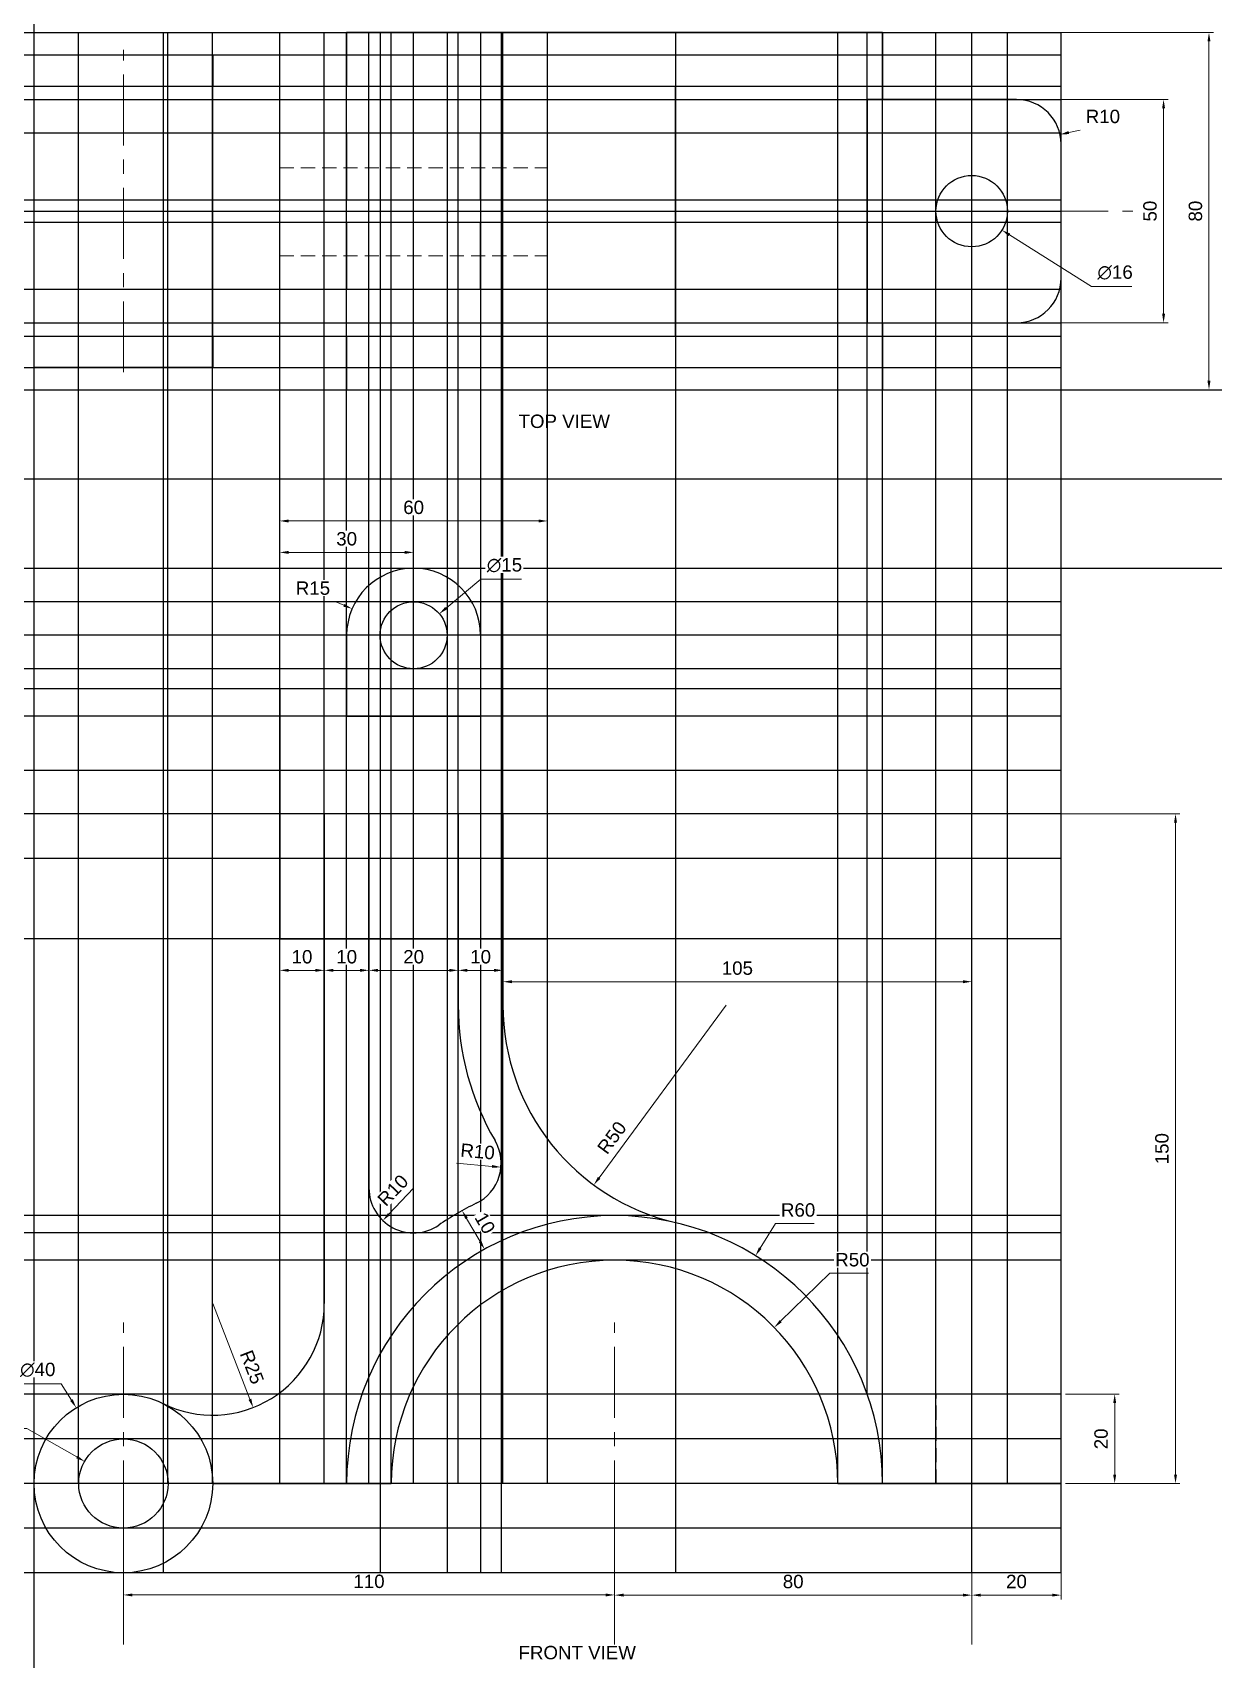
# Model space of a CAD drawing. Header units: millimetres. Extents: x 652 to 1049, y -264 to 100.
# Drawn here: x 784.9 to 1049.4, y -264.4 to 100 of the extents above; entities that cross this region are included whole.
import ezdxf

# ---------------------------------------------------------------- set-up
doc = ezdxf.new("R2010")
doc.units = ezdxf.units.MM
doc.linetypes.add('CENTER', pattern=[50.8, 31.75, -6.35, 6.35, -6.35])
doc.linetypes.add('HIDDEN', pattern=[9.525, 6.35, -3.175])
for name, color, linetype in [('axis', 1, 'Continuous'), ('projection lines', 63, 'Continuous'), ('TEXT', 254, 'Continuous')]:
    doc.layers.add(name, color=color, linetype=linetype)
for name, color, linetype, lineweight in [('centerline', 51, 'CENTER', 15), ('dimension line', 3, 'Continuous', 15), ('hidden line', 4, 'HIDDEN', 15)]:
    doc.layers.add(name, color=color, linetype=linetype, lineweight=lineweight)
doc.styles.get("Standard").update_dxf_attribs({"font": 'arial.ttf'})
doc.dimstyles.new('AM_ISO$0', dxfattribs={"dimtxt": 3, "dimasz": 2, "dimexe": 1, "dimexo": 1, "dimgap": 1.5, "dimtad": 1, "dimtoh": 1, "dimdec": 3, "dimdsep": 46, "dimtxsty": 'Standard', "dimcen": 0, "dimclrd": 256, "dimclre": 256, "dimclrt": 256, "dimadec": 0, "dimazin": 2, "dimtp": 0.1, "dimtm": 0.1, "dimtfac": 0.71, "dimtdec": 3, "dimtmove": 0, "dimatfit": 3, "dimfxl": 1, "dimtfill": 1, "dimlwd": -1, "dimlwe": -1, "dimarcsym": 1})
doc.dimstyles.new('AM_ISO$3', dxfattribs={"dimtxt": 3, "dimasz": 2, "dimexe": 1, "dimexo": 1, "dimgap": 1.5, "dimtad": 1, "dimtoh": 1, "dimdec": 3, "dimdsep": 46, "dimtxsty": 'Standard', "dimcen": 0, "dimclrd": 256, "dimclre": 256, "dimclrt": 256, "dimadec": 0, "dimazin": 2, "dimtp": 0.1, "dimtm": 0.1, "dimtfac": 0.71, "dimtdec": 3, "dimtofl": 0, "dimtmove": 0, "dimatfit": 0, "dimfxl": 1, "dimtfill": 1, "dimlwd": -1, "dimlwe": -1, "dimarcsym": 1})
doc.dimstyles.new('AM_ISO$4', dxfattribs={"dimtxt": 3, "dimasz": 2, "dimexe": 1, "dimexo": 1, "dimgap": 1.5, "dimtad": 1, "dimtoh": 1, "dimdec": 3, "dimdsep": 46, "dimtxsty": 'Standard', "dimcen": 0, "dimclrd": 256, "dimclre": 256, "dimclrt": 256, "dimadec": 0, "dimazin": 2, "dimtp": 0.1, "dimtm": 0.1, "dimtfac": 0.71, "dimtdec": 3, "dimtofl": 0, "dimtmove": 0, "dimatfit": 0, "dimfxl": 1, "dimtfill": 1, "dimlwd": -1, "dimlwe": -1, "dimarcsym": 1})

# ---------------------------------------------------------------- blocks, each defined once
blk = doc.blocks.new('*D5')
at = {"layer": 'Defpoints', "color": 0, "transparency": 16777216}
for p in [(975.22, 100), (975.22, 20), (1048.37, 20)]:
    blk.add_point(p, dxfattribs=at)
at = {"layer": 'dimension line', "transparency": 16777216}
for p, q in [((976.22, 100), (1049.37, 100)), ((1048.37, 98), (1048.37, 22)), ((976.22, 20), (1049.37, 20))]:
    blk.add_line(p, q, dxfattribs=at)
for points in [[(1048.03, 98), (1048.7, 98), (1048.37, 100)], [(1048.03, 22), (1048.7, 22), (1048.37, 20)]]:
    blk.add_solid(points, dxfattribs=at)
at = {"layer": 'dimension line', "transparency": 16777216, "insert": (1045.34, 60), "char_height": 3, "attachment_point": 5, "rotation": 90, "bg_fill": 3, "box_fill_scale": 1.1, "bg_fill_color": 256, "bg_fill_true_color": 13158600, "bg_fill_transparency": 0}
blk.add_mtext('80', dxfattribs=at)
blk = doc.blocks.new('*D6')
at = {"layer": 'Defpoints', "color": 0, "transparency": 16777216}
for p in [(1005.25, 85), (1005.25, 35), (1038.2, 35)]:
    blk.add_point(p, dxfattribs=at)
at = {"layer": 'dimension line', "transparency": 16777216}
for p, q in [((1006.25, 85), (1039.2, 85)), ((1038.2, 83), (1038.2, 37)), ((1006.25, 35), (1039.2, 35))]:
    blk.add_line(p, q, dxfattribs=at)
for points in [[(1037.87, 83), (1038.53, 83), (1038.2, 85)], [(1037.87, 37), (1038.53, 37), (1038.2, 35)]]:
    blk.add_solid(points, dxfattribs=at)
at = {"layer": 'dimension line', "transparency": 16777216, "insert": (1035.17, 60), "char_height": 3, "attachment_point": 5, "rotation": 90, "bg_fill": 3, "box_fill_scale": 1.1, "bg_fill_color": 256, "bg_fill_true_color": 13158600, "bg_fill_transparency": 0}
blk.add_mtext('50', dxfattribs=at)
blk = doc.blocks.new('*D7')
at = {"layer": 'Defpoints', "color": 0, "transparency": 16777216}
for p in [(890.25, -112.6), (890.25, -117.88), (995.25, -205)]:
    blk.add_point(p, dxfattribs=at)
at = {"layer": 'dimension line', "transparency": 16777216}
for p, q in [((890.25, -116.88), (890.25, -111.6)), ((993.25, -112.6), (892.25, -112.6)), ((995.25, -204), (995.25, -111.6))]:
    blk.add_line(p, q, dxfattribs=at)
for points in [[(892.25, -112.27), (892.25, -112.94), (890.25, -112.6)], [(993.25, -112.27), (993.25, -112.94), (995.25, -112.6)]]:
    blk.add_solid(points, dxfattribs=at)
at = {"layer": 'dimension line', "transparency": 16777216, "insert": (942.75, -109.57), "char_height": 3, "attachment_point": 5, "bg_fill": 3, "box_fill_scale": 1.1, "bg_fill_color": 256, "bg_fill_true_color": 13158600, "bg_fill_transparency": 0}
blk.add_mtext('105', dxfattribs=at)
blk = doc.blocks.new('*D8')
at = {"layer": 'Defpoints', "color": 0, "transparency": 16777216}
for p in [(906.34, -75), (1015.25, -225), (1040.87, -225)]:
    blk.add_point(p, dxfattribs=at)
at = {"layer": 'dimension line', "transparency": 16777216}
for p, q in [((907.34, -75), (1041.87, -75)), ((1040.87, -77), (1040.87, -223)), ((1016.25, -225), (1041.87, -225))]:
    blk.add_line(p, q, dxfattribs=at)
for points in [[(1040.54, -77), (1041.21, -77), (1040.87, -75)], [(1040.54, -223), (1041.21, -223), (1040.87, -225)]]:
    blk.add_solid(points, dxfattribs=at)
at = {"layer": 'dimension line', "transparency": 16777216, "insert": (1037.84, -150), "char_height": 3, "attachment_point": 5, "rotation": 90, "bg_fill": 3, "box_fill_scale": 1.1, "bg_fill_color": 256, "bg_fill_true_color": 13158600, "bg_fill_transparency": 0}
blk.add_mtext('150', dxfattribs=at)
blk = doc.blocks.new('*D9')
at = {"layer": 'Defpoints', "color": 0, "transparency": 16777216}
for p in [(1015.25, -205), (1027.25, -205), (1015.25, -225)]:
    blk.add_point(p, dxfattribs=at)
at = {"layer": 'dimension line', "transparency": 16777216}
for p, q in [((1016.25, -205), (1028.25, -205)), ((1027.25, -223), (1027.25, -207)), ((1016.25, -225), (1028.25, -225))]:
    blk.add_line(p, q, dxfattribs=at)
for points in [[(1026.91, -207), (1027.58, -207), (1027.25, -205)], [(1026.91, -223), (1027.58, -223), (1027.25, -225)]]:
    blk.add_solid(points, dxfattribs=at)
at = {"layer": 'dimension line', "transparency": 16777216, "insert": (1024.21, -215), "char_height": 3, "attachment_point": 5, "rotation": 90, "bg_fill": 3, "box_fill_scale": 1.1, "bg_fill_color": 256, "bg_fill_true_color": 13158600, "bg_fill_transparency": 0}
blk.add_mtext('20', dxfattribs=at)
blk = doc.blocks.new('*D10')
at = {"layer": 'Defpoints', "color": 0, "transparency": 16777216}
for p in [(995.25, -225), (1015.25, -225), (995.25, -250)]:
    blk.add_point(p, dxfattribs=at)
at = {"layer": 'dimension line', "transparency": 16777216}
for p, q in [((995.25, -226), (995.25, -251)), ((1015.25, -226), (1015.25, -251)), ((1013.25, -250), (997.25, -250))]:
    blk.add_line(p, q, dxfattribs=at)
for points in [[(997.25, -249.67), (997.25, -250.33), (995.25, -250)], [(1013.25, -249.67), (1013.25, -250.33), (1015.25, -250)]]:
    blk.add_solid(points, dxfattribs=at)
at = {"layer": 'dimension line', "transparency": 16777216, "insert": (1005.25, -246.97), "char_height": 3, "attachment_point": 5, "bg_fill": 3, "box_fill_scale": 1.1, "bg_fill_color": 256, "bg_fill_true_color": 13158600, "bg_fill_transparency": 0}
blk.add_mtext('20', dxfattribs=at)
blk = doc.blocks.new('*D11')
at = {"layer": 'Defpoints', "color": 0, "transparency": 16777216}
for p in [(915.25, -225), (995.25, -225), (915.25, -250)]:
    blk.add_point(p, dxfattribs=at)
at = {"layer": 'dimension line', "transparency": 16777216}
for p, q in [((915.25, -226), (915.25, -251)), ((995.25, -226), (995.25, -251)), ((993.25, -250), (917.25, -250))]:
    blk.add_line(p, q, dxfattribs=at)
for points in [[(917.25, -249.67), (917.25, -250.33), (915.25, -250)], [(993.25, -249.67), (993.25, -250.33), (995.25, -250)]]:
    blk.add_solid(points, dxfattribs=at)
at = {"layer": 'dimension line', "transparency": 16777216, "insert": (955.25, -246.97), "char_height": 3, "attachment_point": 5, "bg_fill": 3, "box_fill_scale": 1.1, "bg_fill_color": 256, "bg_fill_true_color": 13158600, "bg_fill_transparency": 0}
blk.add_mtext('80', dxfattribs=at)
blk = doc.blocks.new('*D12')
at = {"layer": 'Defpoints', "color": 0, "transparency": 16777216}
for p in [(805.25, -225), (915.25, -225), (805.25, -249.96)]:
    blk.add_point(p, dxfattribs=at)
at = {"layer": 'dimension line', "transparency": 16777216}
for p, q in [((805.25, -226), (805.25, -250.96)), ((915.25, -226), (915.25, -250.96)), ((913.25, -249.96), (807.25, -249.96))]:
    blk.add_line(p, q, dxfattribs=at)
for points in [[(807.25, -249.63), (807.25, -250.29), (805.25, -249.96)], [(913.25, -249.63), (913.25, -250.29), (915.25, -249.96)]]:
    blk.add_solid(points, dxfattribs=at)
at = {"layer": 'dimension line', "transparency": 16777216, "insert": (860.25, -246.93), "char_height": 3, "attachment_point": 5, "bg_fill": 3, "box_fill_scale": 1.1, "bg_fill_color": 256, "bg_fill_true_color": 13158600, "bg_fill_transparency": 0}
blk.add_mtext('110', dxfattribs=at)
blk = doc.blocks.new('*D13')
at = {"layer": 'Defpoints', "color": 0, "transparency": 16777216}
for p in [(840.25, -103), (850.25, -103), (850.25, -110.06)]:
    blk.add_point(p, dxfattribs=at)
at = {"layer": 'dimension line', "transparency": 16777216}
for p, q in [((840.25, -104), (840.25, -111.06)), ((842.25, -110.06), (848.25, -110.06))]:
    blk.add_line(p, q, dxfattribs=at)
for points in [[(842.25, -109.72), (842.25, -110.39), (840.25, -110.06)], [(848.25, -109.72), (848.25, -110.39), (850.25, -110.06)]]:
    blk.add_solid(points, dxfattribs=at)
at = {"layer": 'dimension line', "transparency": 16777216, "insert": (845.25, -107.03), "char_height": 3, "attachment_point": 5, "bg_fill": 3, "box_fill_scale": 1.1, "bg_fill_color": 256, "bg_fill_true_color": 13158600, "bg_fill_transparency": 0}
blk.add_mtext('10', dxfattribs=at)
blk = doc.blocks.new('*D14')
at = {"layer": 'Defpoints', "color": 0, "transparency": 16777216}
for p in [(850.25, -103), (860.25, -103), (860.25, -110.06)]:
    blk.add_point(p, dxfattribs=at)
at = {"layer": 'dimension line', "transparency": 16777216}
blk.add_line((852.25, -110.06), (858.25, -110.06), dxfattribs=at)
for points in [[(852.25, -109.72), (852.25, -110.39), (850.25, -110.06)], [(858.25, -109.72), (858.25, -110.39), (860.25, -110.06)]]:
    blk.add_solid(points, dxfattribs=at)
at = {"layer": 'dimension line', "transparency": 16777216, "insert": (855.25, -107.03), "char_height": 3, "attachment_point": 5, "bg_fill": 3, "box_fill_scale": 1.1, "bg_fill_color": 256, "bg_fill_true_color": 13158600, "bg_fill_transparency": 0}
blk.add_mtext('10', dxfattribs=at)
blk = doc.blocks.new('*D15')
at = {"layer": 'Defpoints', "color": 0, "transparency": 16777216}
for p in [(860.25, -103), (880.25, -103), (880.25, -110.06)]:
    blk.add_point(p, dxfattribs=at)
at = {"layer": 'dimension line', "transparency": 16777216}
blk.add_line((862.25, -110.06), (878.25, -110.06), dxfattribs=at)
for points in [[(862.25, -109.72), (862.25, -110.39), (860.25, -110.06)], [(878.25, -109.72), (878.25, -110.39), (880.25, -110.06)]]:
    blk.add_solid(points, dxfattribs=at)
at = {"layer": 'dimension line', "transparency": 16777216, "insert": (870.25, -107.03), "char_height": 3, "attachment_point": 5, "bg_fill": 3, "box_fill_scale": 1.1, "bg_fill_color": 256, "bg_fill_true_color": 13158600, "bg_fill_transparency": 0}
blk.add_mtext('20', dxfattribs=at)
blk = doc.blocks.new('*D16')
at = {"layer": 'Defpoints', "color": 0, "transparency": 16777216}
for p in [(880.25, -103), (890.25, -103), (890.25, -110.06)]:
    blk.add_point(p, dxfattribs=at)
at = {"layer": 'dimension line', "transparency": 16777216}
for p, q in [((890.25, -104), (890.25, -111.06)), ((882.25, -110.06), (888.25, -110.06))]:
    blk.add_line(p, q, dxfattribs=at)
for points in [[(882.25, -109.72), (882.25, -110.39), (880.25, -110.06)], [(888.25, -109.72), (888.25, -110.39), (890.25, -110.06)]]:
    blk.add_solid(points, dxfattribs=at)
at = {"layer": 'dimension line', "transparency": 16777216, "insert": (885.25, -107.03), "char_height": 3, "attachment_point": 5, "bg_fill": 3, "box_fill_scale": 1.1, "bg_fill_color": 256, "bg_fill_true_color": 13158600, "bg_fill_transparency": 0}
blk.add_mtext('10', dxfattribs=at)
blk = doc.blocks.new('*D17')
at = {"layer": 'Defpoints', "color": 0, "transparency": 16777216}
for p in [(900.25, -9.4), (840.25, -47), (900.25, -47)]:
    blk.add_point(p, dxfattribs=at)
at = {"layer": 'dimension line', "transparency": 16777216}
for p, q in [((840.25, -46), (840.25, -8.4)), ((842.25, -9.4), (898.25, -9.4)), ((900.25, -46), (900.25, -8.4))]:
    blk.add_line(p, q, dxfattribs=at)
for points in [[(842.25, -9.07), (842.25, -9.74), (840.25, -9.4)], [(898.25, -9.07), (898.25, -9.74), (900.25, -9.4)]]:
    blk.add_solid(points, dxfattribs=at)
at = {"layer": 'dimension line', "transparency": 16777216, "insert": (870.25, -6.37), "char_height": 3, "attachment_point": 5, "bg_fill": 3, "box_fill_scale": 1.1, "bg_fill_color": 256, "bg_fill_true_color": 13158600, "bg_fill_transparency": 0}
blk.add_mtext('60', dxfattribs=at)
blk = doc.blocks.new('*D18')
at = {"layer": 'Defpoints', "color": 0, "transparency": 16777216}
for p in [(870.25, -16.44), (870.25, -35), (840.25, -47)]:
    blk.add_point(p, dxfattribs=at)
at = {"layer": 'dimension line', "transparency": 16777216}
for p, q in [((840.25, -46), (840.25, -15.44)), ((842.25, -16.44), (868.25, -16.44)), ((870.25, -34), (870.25, -15.44))]:
    blk.add_line(p, q, dxfattribs=at)
for points in [[(842.25, -16.11), (842.25, -16.77), (840.25, -16.44)], [(868.25, -16.11), (868.25, -16.77), (870.25, -16.44)]]:
    blk.add_solid(points, dxfattribs=at)
at = {"layer": 'dimension line', "transparency": 16777216, "insert": (855.25, -13.41), "char_height": 3, "attachment_point": 5, "bg_fill": 3, "box_fill_scale": 1.1, "bg_fill_color": 256, "bg_fill_true_color": 13158600, "bg_fill_transparency": 0}
blk.add_mtext('30', dxfattribs=at)
blk = doc.blocks.new('*D19')
at = {"layer": 'Defpoints', "color": 0, "transparency": 16777216}
for p in [(876, -30.19), (864.49, -39.81)]:
    blk.add_point(p, dxfattribs=at)
at = {"layer": 'dimension line', "transparency": 16777216}
for p, q in [((877.54, -28.91), (885.3, -22.43)), ((885.3, -22.43), (894.38, -22.43))]:
    blk.add_line(p, q, dxfattribs=at)
blk.add_solid([(877.32, -28.66), (877.75, -29.17), (876, -30.19)], dxfattribs=at)
at = {"layer": 'dimension line', "transparency": 16777216, "insert": (890.59, -19.32), "char_height": 3, "attachment_point": 5, "bg_fill": 3, "box_fill_scale": 1.1, "bg_fill_color": 256, "bg_fill_true_color": 13158600, "bg_fill_transparency": 0}
blk.add_mtext('∅15', dxfattribs=at)
blk = doc.blocks.new('*D20')
at = {"layer": 'Defpoints', "color": 0, "transparency": 16777216}
for p in [(794.68, -208.02), (815.81, -241.98)]:
    blk.add_point(p, dxfattribs=at)
at = {"layer": 'dimension line', "transparency": 16777216}
for p, q in [((791.34, -202.65), (782.29, -202.65)), ((793.63, -206.32), (791.34, -202.65))]:
    blk.add_line(p, q, dxfattribs=at)
blk.add_solid([(793.91, -206.14), (793.34, -206.5), (794.68, -208.02)], dxfattribs=at)
at = {"layer": 'dimension line', "transparency": 16777216, "insert": (786.07, -199.54), "char_height": 3, "attachment_point": 5, "bg_fill": 3, "box_fill_scale": 1.1, "bg_fill_color": 256, "bg_fill_true_color": 13158600, "bg_fill_transparency": 0}
blk.add_mtext('∅40', dxfattribs=at)
blk = doc.blocks.new('*D21')
at = {"layer": 'Defpoints', "color": 0, "transparency": 16777216}
for p in [(796.56, -220.05), (813.93, -229.95)]:
    blk.add_point(p, dxfattribs=at)
at = {"layer": 'dimension line', "transparency": 16777216}
for p, q in [((783.62, -212.67), (774.57, -212.67)), ((794.82, -219.06), (783.62, -212.67))]:
    blk.add_line(p, q, dxfattribs=at)
blk.add_solid([(794.99, -218.77), (794.66, -219.35), (796.56, -220.05)], dxfattribs=at)
at = {"layer": 'dimension line', "transparency": 16777216, "insert": (778.34, -209.55), "char_height": 3, "attachment_point": 5, "bg_fill": 3, "box_fill_scale": 1.1, "bg_fill_color": 256, "bg_fill_true_color": 13158600, "bg_fill_transparency": 0}
blk.add_mtext('∅20', dxfattribs=at)
blk = doc.blocks.new('*D22')
at = {"layer": 'Defpoints', "color": 0, "transparency": 16777216}
for p in [(988.45, 64.26), (1002, 55.74)]:
    blk.add_point(p, dxfattribs=at)
at = {"layer": 'dimension line', "transparency": 16777216}
for p, q in [((1003.69, 54.68), (1022.06, 43.12)), ((1022.06, 43.12), (1031.12, 43.12))]:
    blk.add_line(p, q, dxfattribs=at)
blk.add_solid([(1003.87, 54.96), (1003.51, 54.39), (1002, 55.74)], dxfattribs=at)
at = {"layer": 'dimension line', "transparency": 16777216, "insert": (1027.34, 46.24), "char_height": 3, "attachment_point": 5, "bg_fill": 3, "box_fill_scale": 1.1, "bg_fill_color": 256, "bg_fill_true_color": 13158600, "bg_fill_transparency": 0}
blk.add_mtext('∅16', dxfattribs=at)
blk = doc.blocks.new('*D23')
at = {"layer": 'Defpoints', "color": 0, "transparency": 16777216}
for p in [(1015.01, 77.16), (1005.25, 75)]:
    blk.add_point(p, dxfattribs=at)
at = {"layer": 'dimension line', "transparency": 16777216}
blk.add_line((1016.96, 77.59), (1019.53, 78.16), dxfattribs=at)
blk.add_solid([(1016.89, 77.92), (1017.04, 77.26), (1015.01, 77.16)], dxfattribs=at)
at = {"layer": 'dimension line', "transparency": 16777216, "insert": (1024.61, 81.19), "char_height": 3, "attachment_point": 5, "bg_fill": 3, "box_fill_scale": 1.1, "bg_fill_color": 256, "bg_fill_true_color": 13158600, "bg_fill_transparency": 0}
blk.add_mtext('R10', dxfattribs=at)
blk = doc.blocks.new('*D24')
at = {"layer": 'Defpoints', "color": 0, "transparency": 16777216}
for p in [(856.47, -29.07), (870.25, -35)]:
    blk.add_point(p, dxfattribs=at)
at = {"layer": 'dimension line', "transparency": 16777216}
for p, q in [((852.79, -27.49), (844.1, -27.49)), ((854.63, -28.28), (852.79, -27.49))]:
    blk.add_line(p, q, dxfattribs=at)
blk.add_solid([(854.76, -27.98), (854.5, -28.59), (856.47, -29.07)], dxfattribs=at)
at = {"layer": 'dimension line', "transparency": 16777216, "insert": (847.7, -24.46), "char_height": 3, "attachment_point": 5, "bg_fill": 3, "box_fill_scale": 1.1, "bg_fill_color": 256, "bg_fill_true_color": 13158600, "bg_fill_transparency": 0}
blk.add_mtext('R15', dxfattribs=at)
blk = doc.blocks.new('*D27')
at = {"layer": 'Defpoints', "color": 0, "transparency": 16777216}
for p in [(825.25, -184.69), (834.31, -207.99)]:
    blk.add_point(p, dxfattribs=at)
at = {"layer": 'dimension line', "transparency": 16777216}
blk.add_line((825.25, -184.69), (833.58, -206.12), dxfattribs=at)
blk.add_solid([(833.89, -206), (833.27, -206.25), (834.31, -207.99)], dxfattribs=at)
at = {"layer": 'dimension line', "transparency": 16777216, "insert": (834.04, -198.93), "char_height": 3, "attachment_point": 5, "rotation": 291.2504, "bg_fill": 3, "box_fill_scale": 1.1, "bg_fill_color": 256, "bg_fill_true_color": 13158600, "bg_fill_transparency": 0}
blk.add_mtext('R25', dxfattribs=at)
blk = doc.blocks.new('*D28')
at = {"layer": 'Defpoints', "color": 0, "transparency": 16777216}
blk.add_point((863.35, -166.1), dxfattribs=at)
at = {"layer": 'dimension line', "transparency": 16777216}
blk.add_line((870.25, -158.86), (864.73, -164.65), dxfattribs=at)
blk.add_solid([(864.49, -164.42), (864.97, -164.88), (863.35, -166.1)], dxfattribs=at)
at = {"layer": 'dimension line', "transparency": 16777216, "insert": (865.61, -159.33), "char_height": 3, "attachment_point": 5, "rotation": 46.4364, "bg_fill": 3, "box_fill_scale": 1.1, "bg_fill_color": 256, "bg_fill_true_color": 13158600, "bg_fill_transparency": 0}
blk.add_mtext('R10', dxfattribs=at)
at = {"layer": 'Defpoints', "color": 0, "transparency": 16777216}
blk.add_point((870.25, -158.86), dxfattribs=at)
blk = doc.blocks.new('*D29')
at = {"layer": 'dimension line', "transparency": 16777216}
blk.add_line((879.85, -153.26), (887.81, -153.97), dxfattribs=at)
blk.add_solid([(887.84, -153.64), (887.78, -154.3), (889.81, -154.15)], dxfattribs=at)
at = {"layer": 'dimension line', "transparency": 16777216, "insert": (884.58, -150.64), "char_height": 3, "attachment_point": 5, "rotation": 354.9007, "bg_fill": 3, "box_fill_scale": 1.1, "bg_fill_color": 256, "bg_fill_true_color": 13158600, "bg_fill_transparency": 0}
blk.add_mtext('R10', dxfattribs=at)
at = {"layer": 'Defpoints', "color": 0, "transparency": 16777216}
for p in [(879.85, -153.26), (889.81, -154.15)]:
    blk.add_point(p, dxfattribs=at)
blk = doc.blocks.new('*D30')
at = {"layer": 'Defpoints', "color": 0, "transparency": 16777216}
for p in [(940.25, -117.88), (910.6, -158.14)]:
    blk.add_point(p, dxfattribs=at)
at = {"layer": 'dimension line', "transparency": 16777216}
blk.add_line((940.25, -117.88), (911.79, -156.53), dxfattribs=at)
blk.add_solid([(911.52, -156.34), (912.06, -156.73), (910.6, -158.14)], dxfattribs=at)
at = {"layer": 'dimension line', "transparency": 16777216, "insert": (914.65, -147.53), "char_height": 3, "attachment_point": 5, "rotation": 53.6396, "bg_fill": 3, "box_fill_scale": 1.1, "bg_fill_color": 256, "bg_fill_true_color": 13158600, "bg_fill_transparency": 0}
blk.add_mtext('R50', dxfattribs=at)
blk = doc.blocks.new('*D31')
at = {"layer": 'Defpoints', "color": 0, "transparency": 16777216}
for p in [(951.01, -190.06), (915.25, -225)]:
    blk.add_point(p, dxfattribs=at)
at = {"layer": 'dimension line', "transparency": 16777216}
for p, q in [((952.44, -188.66), (963.43, -177.92)), ((963.43, -177.92), (972.09, -177.92))]:
    blk.add_line(p, q, dxfattribs=at)
blk.add_solid([(952.21, -188.42), (952.67, -188.9), (951.01, -190.06)], dxfattribs=at)
at = {"layer": 'dimension line', "transparency": 16777216, "insert": (968.51, -174.89), "char_height": 3, "attachment_point": 5, "bg_fill": 3, "box_fill_scale": 1.1, "bg_fill_color": 256, "bg_fill_true_color": 13158600, "bg_fill_transparency": 0}
blk.add_mtext('R50', dxfattribs=at)
blk = doc.blocks.new('*D32')
at = {"layer": 'Defpoints', "color": 0, "transparency": 16777216}
for p in [(946.82, -173.98), (915.25, -225)]:
    blk.add_point(p, dxfattribs=at)
at = {"layer": 'dimension line', "transparency": 16777216}
for p, q in [((947.87, -172.28), (951.27, -166.78)), ((951.27, -166.78), (959.93, -166.78))]:
    blk.add_line(p, q, dxfattribs=at)
blk.add_solid([(947.58, -172.1), (948.15, -172.45), (946.82, -173.98)], dxfattribs=at)
at = {"layer": 'dimension line', "transparency": 16777216, "insert": (956.35, -163.75), "char_height": 3, "attachment_point": 5, "bg_fill": 3, "box_fill_scale": 1.1, "bg_fill_color": 256, "bg_fill_true_color": 13158600, "bg_fill_transparency": 0}
blk.add_mtext('R60', dxfattribs=at)
blk = doc.blocks.new('*D33')
at = {"layer": 'Defpoints', "color": 0, "transparency": 16777216}
for p in [(879.99, -164.53), (885.02, -173.17), (886.13, -172.52)]:
    blk.add_point(p, dxfattribs=at)
at = {"layer": 'dimension line', "transparency": 16777216}
for p, q in [((880.85, -164.03), (881.96, -163.38)), ((882.1, -165.61), (885.13, -170.79)), ((885.89, -172.66), (887, -172.02))]:
    blk.add_line(p, q, dxfattribs=at)
for points in [[(882.39, -165.44), (881.82, -165.78), (881.1, -163.88)], [(885.41, -170.62), (884.84, -170.96), (886.13, -172.52)]]:
    blk.add_solid(points, dxfattribs=at)
at = {"layer": 'dimension line', "transparency": 16777216, "insert": (886.23, -166.67), "char_height": 3, "attachment_point": 5, "rotation": 300.2464, "bg_fill": 3, "box_fill_scale": 1.1, "bg_fill_color": 256, "bg_fill_true_color": 13158600, "bg_fill_transparency": 0}
blk.add_mtext('10', dxfattribs=at)
blk = doc.blocks.new('*D39')
at = {"layer": 'Defpoints', "color": 0, "transparency": 16777216}
for p in [(778.77, 95), (785.25, 95), (785.25, 25)]:
    blk.add_point(p, dxfattribs=at)
at = {"layer": 'dimension line', "transparency": 16777216}
for p, q in [((784.25, 95), (777.77, 95)), ((778.77, 27), (778.77, 93)), ((784.25, 25), (777.77, 25))]:
    blk.add_line(p, q, dxfattribs=at)
for points in [[(778.44, 93), (779.11, 93), (778.77, 95)], [(778.44, 27), (779.11, 27), (778.77, 25)]]:
    blk.add_solid(points, dxfattribs=at)
at = {"layer": 'dimension line', "transparency": 16777216, "insert": (775.74, 60), "char_height": 3, "attachment_point": 5, "rotation": 90, "bg_fill": 3, "box_fill_scale": 1.1, "bg_fill_color": 256, "bg_fill_true_color": 13158600, "bg_fill_transparency": 0}
blk.add_mtext('70', dxfattribs=at)

msp = doc.modelspace()

# ---------------------------------------------------------------- linework, layer by layer
for p, q in [((975.2235, 100), (855.2235, 100)), ((855.2235, 100), (855.2235, 88)), ((975.2235, 100), (975.2235, 85)), ((814.135, 88), (814.135, 32)), ((814.135, 88), (928.8825, 88)), ((840.2461, 32), (840.2461, 88)), ((900.2461, 32), (900.2461, 88)), ((928.8825, 32), (928.8825, 88)), ((971.7921, 85), (971.7921, 35)), ((1005.2461, 85), (971.7921, 85)), ((855.2235, 77.5), (885.2461, 77.5)), ((855.2235, 77.5), (855.2235, 62.5)), ((885.2461, 62.5), (885.2461, 77.5)), ((1015.2461, 45), (1015.2461, 75)), ((840.2461, 62.5), (900.2461, 62.5)), ((840.2461, 57.5), (900.2235, 57.5)), ((855.2235, 57.5), (855.2235, 42.5)), ((885.2461, 42.5), (885.2461, 57.5)), ((855.2235, 42.5), (885.2461, 42.5)), ((971.7921, 35), (1005.2461, 35)), ((975.2235, 35), (975.2235, 20)), ((814.135, 32), (928.8825, 32)), ((855.2235, 32), (855.2235, 20)), ((855.2235, 20), (975.2235, 20)), ((855.2461, -35), (855.2461, -53.1425)), ((885.2461, -35), (885.2461, -53.1425)), ((855.2461, -47), (840.2461, -47)), ((840.2461, -47), (840.2461, -103)), ((900.2461, -47), (885.2461, -47)), ((900.2461, -103), (900.2461, -47)), ((855.2235, -53.1425), (885.2461, -53.1425)), ((850.2461, -75), (850.2461, -184.6887)), ((860.2461, -75), (860.2461, -158.8562)), ((880.2461, -75), (880.2461, -117.8786)), ((890.2461, -75), (890.2461, -117.8786)), ((840.2461, -103), (900.2461, -103)), ((1015.2461, -205), (971.8146, -205)), ((1015.2461, -225), (1015.2461, -205)), ((825.2461, -225), (865.2461, -225)), ((965.2461, -225), (1015.2461, -225))]:
    msp.add_line(p, q)
msp.add_lwpolyline([(825.2461, 32), (825.2461, 25), (785.2461, 25), (785.2461, 95), (825.2461, 95), (825.2461, 88)])
for centre, radius in [((995.2235, 60), 8), ((870.2461, -35), 7.5), ((805.2461, -225), 20), ((805.2461, -225), 10)]:
    msp.add_circle(centre, radius)
for centre, radius, start, end in [((1005.2461, 75), 10, 0, 90), ((1005.2461, 45), 10, 270, 0), ((870.2461, -35), 15, 0, 180), ((940.2461, -117.8786), 60, 180, 210.360054), ((940.2461, -117.8786), 50, 180, 256.863441), ((879.8455, -153.2588), 10, 296.26401, 30.360054), ((870.2461, -158.8562), 10, 180, 304.228866), ((915.2461, -225), 70, 116.26401, 124.228866), ((915.2461, -225), 60, 0, 180), ((915.2461, -225), 50, 0, 180), ((825.2461, -184.6887), 25, 243.6122, 0)]:
    msp.add_arc(centre, radius, start, end)
at = {"layer": 'axis'}
msp.add_xline((765.2461, 0), (1, 0), dxfattribs=at)
at = {"layer": 'centerline', "ltscale": 0.5}
for p, q in [((805.2461, 23.9064), (805.2461, 96.0936)), ((870.2461, 23.9064), (870.2461, 96.0936)), ((995.2235, 23.9064), (995.2235, 96.0936)), ((834.1525, 60), (906.3397, 60)), ((959.1299, 60), (1031.3172, 60)), ((870.2461, -71.0936), (870.2461, 1.0936)), ((834.1525, -35), (906.3397, -35)), ((834.1525, -75), (906.3397, -75)), ((805.2461, -261.0936), (805.2461, -188.9064)), ((915.2461, -261.0936), (915.2461, -188.9064)), ((995.2461, -261.0936), (995.2461, -188.9064)), ((769.1525, -225), (841.3397, -225))]:
    msp.add_line(p, q, dxfattribs=at)
at = {"layer": 'hidden line', "ltscale": 0.5}
for p, q in [((865.2461, 100), (865.2461, 20)), ((965.2461, 100), (965.2461, 20)), ((795.2235, 95), (795.2235, 25)), ((815.2235, 95), (815.2235, 25)), ((825.2461, 88), (825.2461, 32)), ((850.2461, 32), (850.2461, 88)), ((855.2235, 88), (855.2235, 77.5)), ((860.2461, 32), (860.2461, 88)), ((880.2461, 32), (880.2461, 88)), ((889.8455, 32), (889.8455, 88)), ((890.2461, 32), (890.2461, 88)), ((862.7461, 62.5), (862.7461, 77.5)), ((877.7461, 62.5), (877.7461, 77.5)), ((840.2461, 69.6825), (900.2461, 69.6825)), ((855.2235, 62.5), (855.2235, 57.5)), ((862.7461, 42.5), (862.7461, 57.5)), ((877.7461, 42.5), (877.7461, 57.5)), ((840.2461, 50), (900.2461, 50)), ((855.2235, 32), (855.2235, 42.5)), ((840.2461, -65.3175), (900.2461, -65.3175)), ((840.2461, -85), (900.2461, -85)), ((987.2461, -225), (987.2461, -205)), ((1003.2461, -225), (1003.2461, -205))]:
    msp.add_line(p, q, dxfattribs=at)
at = {"layer": 'projection lines'}
for p, q in [((665.2461, 100), (1015.2461, 100)), ((795.2235, -225), (795.2235, 100)), ((814.135, 100), (814.135, -245)), ((815.2235, -225), (815.2235, 100)), ((825.2235, -225), (825.2235, 100)), ((840.2461, -225), (840.2461, 100)), ((850.2461, -225), (850.2461, 100)), ((855.2235, -225), (855.2235, 100)), ((860.2461, -225), (860.2461, 100)), ((862.7461, 100), (862.7461, -245)), ((865.2235, -225), (865.2235, 100)), ((870.2461, -225), (870.2461, 100)), ((877.7461, 100), (877.7461, -245)), ((880.2461, -225), (880.2461, 100)), ((885.2461, 100), (885.2461, -245)), ((889.8455, 100), (889.8455, -245)), ((890.2461, -225), (890.2461, 100)), ((900.2461, -225), (900.2461, 100)), ((928.8825, 100), (928.8825, -245)), ((965.2235, -225), (965.2235, 100)), ((971.7921, -205), (971.7921, 100)), ((975.2235, -225), (975.2235, 100)), ((987.2235, -225), (987.2235, 100)), ((995.2235, -245), (995.2235, 100)), ((1003.2235, -225), (1003.2235, 100)), ((1015.2461, -245), (1015.2461, 100)), ((670.2461, 95), (1015.2461, 95)), ((677.2461, 88), (1015.2461, 88)), ((825.2461, 32), (825.2461, 88)), ((680.2461, 85), (1015.2461, 85)), ((687.7461, 77.5), (1015.2461, 77.5)), ((702.7461, 62.5), (1015.2461, 62.5)), ((705.2461, 60), (1015.2461, 60)), ((707.7461, 57.5), (1015.2461, 57.5)), ((722.7461, 42.5), (1015.2461, 42.5)), ((730.2461, 35), (1015.2461, 35)), ((733.2461, 32), (1015.2461, 32)), ((740.2461, 25), (1015.2461, 25)), ((1015.2461, -27.5), (665.2461, -27.5)), ((1015.2461, -35), (665.2461, -35)), ((1015.2461, -42.5), (665.2461, -42.5)), ((1015.2461, -47), (665.2461, -47)), ((1015.2461, -53.1425), (665.2461, -53.1425)), ((1015.2461, -65.3175), (665.2461, -65.3175)), ((1015.2461, -75), (665.2461, -75)), ((1015.2461, -85), (665.2461, -85)), ((1015.2461, -103), (665.2461, -103)), ((1015.2461, -165), (665.2461, -165)), ((1015.2461, -168.8562), (665.2461, -168.8562)), ((1015.2461, -175), (665.2461, -175)), ((1015.2461, -205), (665.2461, -205)), ((1015.2461, -215), (665.2461, -215)), ((1015.2461, -225), (665.2461, -225)), ((1015.2461, -235), (665.2461, -235)), ((1015.2461, -245), (665.2461, -245))]:
    msp.add_line(p, q, dxfattribs=at)
for p, direction in [((785.2461, 0), (0, 1)), ((765.2461, 20), (1, 0)), ((765.2461, -20), (1, 0))]:
    msp.add_xline(p, direction, dxfattribs=at)

# ---------------------------------------------------------------- texts
at = {"layer": 'TEXT', "char_height": 3, "attachment_point": 1}
for s, insert in [('TOP VIEW', (893.7329, 14.4258)), ('FRONT VIEW', (893.7329, -261.367))]:
    msp.add_mtext_dynamic_manual_height_columns(s, width=91.868963, gutter_width=12.5, heights=[0], dxfattribs=dict(at, insert=insert))

# ---------------------------------------------------------------- next in the draw order: dimensions: what is measured, and where the dimension line sits
at = {"layer": 'dimension line'}
for base, p1, p2, angle, override, picture, middle in [((1048.3683, 20), (975.2235, 100), (975.2235, 20), 90, {"dimpost": ''}, '*D5', (1045.3366, 60)), ((850.2461, -110.0573), (840.2461, -103), (850.2461, -103), 0, {"dimpost": '', "dimse2": 1}, '*D13', (845.2461, -107.0255))]:
    dim = msp.add_linear_dim(base=base, p1=p1, p2=p2, angle=angle, dimstyle='AM_ISO$0', override=override, dxfattribs=at)
    dim.commit()
    dim.dimension.update_dxf_attribs({"geometry": picture, "text_midpoint": middle})
for base, p1, p2, angle, picture, middle in [((778.7746, 95), (785.2461, 25), (785.2461, 95), 90, '*D39', (775.7429, 60)), ((890.2461, -112.6036), (995.2461, -205), (890.2461, -117.8786), 0, '*D7', (942.7461, -109.5719))]:
    dim = msp.add_linear_dim(base=base, p1=p1, p2=p2, angle=angle, dimstyle='AM_ISO$0', dxfattribs=at)
    dim.commit()
    dim.dimension.update_dxf_attribs({"geometry": picture, "text_midpoint": middle})
dim = msp.add_linear_dim(base=(900.2461, -9.4042), p1=(840.2461, -47), p2=(900.2461, -47), dimstyle='AM_ISO$0', override={"dimpost": ''}, dxfattribs=at)
dim.commit()
dim.dimension.update_dxf_attribs({"geometry": '*D17', "text_midpoint": (870.2461, -6.3725)})
for center, mpoint, picture, middle in [((870.2461, -158.8562), (863.3545, -166.1023), '*D28', (867.8092, -161.4185)), ((825.2461, -184.6887), (834.3072, -207.9889), '*D27', (831.2116, -200.0288))]:
    dim = msp.add_radius_dim(center=center, mpoint=mpoint, dimstyle='AM_ISO$4', dxfattribs=at)
    dim.commit()
    dim.dimension.update_dxf_attribs({"geometry": picture, "text_midpoint": middle, "dimtype": 164})

# ---------------------------------------------------------------- next in the draw order: dimensions: what is measured, and where the dimension line sits
for base, p1, p2, picture, middle in [((1038.2011, 35), (1005.2461, 85), (1005.2461, 35), '*D6', (1035.1694, 60)), ((1040.8744, -225), (906.3397, -75), (1015.2461, -225), '*D8', (1037.8427, -150))]:
    dim = msp.add_linear_dim(base=base, p1=p1, p2=p2, angle=90, dimstyle='AM_ISO$0', dxfattribs=at)
    dim.commit()
    dim.dimension.update_dxf_attribs({"geometry": picture, "text_midpoint": middle})
dim = msp.add_linear_dim(base=(870.2461, -16.4393), p1=(840.2461, -47), p2=(870.2461, -35), dimstyle='AM_ISO$0', dxfattribs=at)
dim.commit()
dim.dimension.update_dxf_attribs({"geometry": '*D18', "text_midpoint": (855.2461, -13.4066)})
dim = msp.add_linear_dim(base=(860.2461, -110.0573), p1=(850.2461, -103), p2=(860.2461, -103), angle=0, dimstyle='AM_ISO$0', override={"dimse1": 1, "dimse2": 1}, dxfattribs=at)
dim.commit()
dim.dimension.update_dxf_attribs({"geometry": '*D14', "text_midpoint": (855.2461, -107.0255)})
dim = msp.add_radius_dim(center=(879.8455, -153.2588), mpoint=(889.8059, -154.1477), dimstyle='AM_ISO$4', dxfattribs=at)
dim.commit()
dim.dimension.update_dxf_attribs({"geometry": '*D29', "text_midpoint": (884.3139, -153.6576), "dimtype": 164})
dim = msp.add_aligned_dim(p1=(879.9857, -164.5293), p2=(885.0229, -173.168), distance=1.286, dimstyle='AM_ISO$0', override={"dimpost": ''}, dxfattribs=at)
dim.commit()
dim.dimension.update_dxf_attribs({"geometry": '*D33', "text_midpoint": (886.2342, -166.6737)})

# ---------------------------------------------------------------- next in the draw order: dimensions: what is measured, and where the dimension line sits
dim = msp.add_radius_dim(center=(1005.2461, 75), mpoint=(1015.0104, 77.1585), dimstyle='AM_ISO$4', override={"dimpost": ''}, dxfattribs=at)
dim.commit()
dim.dimension.update_dxf_attribs({"geometry": '*D23', "text_midpoint": (1024.6081, 78.1574), "dimtype": 164})
dim = msp.add_diameter_dim_2p(p1=(988.4519, 64.2598), p2=(1001.9951, 55.7402), dimstyle='AM_ISO$3', dxfattribs=at)
dim.commit()
dim.dimension.update_dxf_attribs({"geometry": '*D22', "text_midpoint": (1027.3376, 43.1195), "dimtype": 163})
dim = msp.add_diameter_dim_2p(p1=(864.4893, -39.8072), p2=(876.0029, -30.1928), dimstyle='AM_ISO$3', override={"dimpost": ''}, dxfattribs=at)
dim.commit()
dim.dimension.update_dxf_attribs({"geometry": '*D19', "text_midpoint": (890.5888, -22.4321), "dimtype": 163})
dim = msp.add_linear_dim(base=(880.2461, -110.0573), p1=(860.2461, -103), p2=(880.2461, -103), angle=0, dimstyle='AM_ISO$0', override={"dimse1": 1, "dimse2": 1}, dxfattribs=at)
dim.commit()
dim.dimension.update_dxf_attribs({"geometry": '*D15', "text_midpoint": (870.2461, -107.0255)})
dim = msp.add_radius_dim(center=(940.2461, -117.8786), mpoint=(910.603, -158.1438), dimstyle='AM_ISO$4', dxfattribs=at)
dim.commit()
dim.dimension.update_dxf_attribs({"geometry": '*D30', "text_midpoint": (917.0934, -149.3276), "dimtype": 164})
dim = msp.add_linear_dim(base=(1027.2461, -205), p1=(1015.2461, -225), p2=(1015.2461, -205), angle=90, dimstyle='AM_ISO$0', dxfattribs=at)
dim.commit()
dim.dimension.update_dxf_attribs({"geometry": '*D9', "text_midpoint": (1024.2144, -215)})

# ---------------------------------------------------------------- next in the draw order: dimensions: what is measured, and where the dimension line sits
dim = msp.add_radius_dim(center=(870.2461, -35), mpoint=(856.4662, -29.0743), dimstyle='AM_ISO$4', dxfattribs=at)
dim.commit()
dim.dimension.update_dxf_attribs({"geometry": '*D24', "text_midpoint": (847.696, -27.4941), "dimtype": 164})
dim = msp.add_linear_dim(base=(890.2461, -110.0573), p1=(880.2461, -103), p2=(890.2461, -103), angle=0, dimstyle='AM_ISO$0', override={"dimse1": 1}, dxfattribs=at)
dim.commit()
dim.dimension.update_dxf_attribs({"geometry": '*D16', "text_midpoint": (885.2461, -107.0255)})
dim = msp.add_linear_dim(base=(995.2461, -250.0013), p1=(1015.2461, -225), p2=(995.2461, -225), angle=0, dimstyle='AM_ISO$0', dxfattribs=at)
dim.commit()
dim.dimension.update_dxf_attribs({"geometry": '*D10', "text_midpoint": (1005.2461, -246.9695)})

# ---------------------------------------------------------------- next in the draw order: dimensions: what is measured, and where the dimension line sits
dim = msp.add_linear_dim(base=(915.2461, -250.0013), p1=(995.2461, -225), p2=(915.2461, -225), angle=0, dimstyle='AM_ISO$0', dxfattribs=at)
dim.commit()
dim.dimension.update_dxf_attribs({"geometry": '*D11', "text_midpoint": (955.2461, -246.9695)})

# ---------------------------------------------------------------- next in the draw order: dimensions: what is measured, and where the dimension line sits
dim = msp.add_linear_dim(base=(805.2461, -249.9586), p1=(915.2461, -225), p2=(805.2461, -225), angle=0, dimstyle='AM_ISO$0', dxfattribs=at)
dim.commit()
dim.dimension.update_dxf_attribs({"geometry": '*D12', "text_midpoint": (860.2461, -246.9268)})

# ---------------------------------------------------------------- next in the draw order: dimensions: what is measured, and where the dimension line sits
dim = msp.add_radius_dim(center=(915.2461, -225), mpoint=(951.0104, -190.0584), dimstyle='AM_ISO$4', override={"dimpost": ''}, dxfattribs=at)
dim.commit()
dim.dimension.update_dxf_attribs({"geometry": '*D31', "text_midpoint": (968.513, -177.9208), "dimtype": 164})
dim = msp.add_diameter_dim_2p(p1=(815.8105, -241.9822), p2=(794.6817, -208.0178), dimstyle='AM_ISO$3', dxfattribs=at)
dim.commit()
dim.dimension.update_dxf_attribs({"geometry": '*D20', "text_midpoint": (786.0674, -202.6509), "dimtype": 163})

# ---------------------------------------------------------------- next in the draw order: dimensions: what is measured, and where the dimension line sits
dim = msp.add_radius_dim(center=(915.2461, -225), mpoint=(946.8159, -173.977), dimstyle='AM_ISO$4', dxfattribs=at)
dim.commit()
dim.dimension.update_dxf_attribs({"geometry": '*D32', "text_midpoint": (956.3488, -166.7789), "dimtype": 164})
dim = msp.add_diameter_dim_2p(p1=(813.9332, -229.9533), p2=(796.559, -220.0467), dimstyle='AM_ISO$3', dxfattribs=at)
dim.commit()
dim.dimension.update_dxf_attribs({"geometry": '*D21', "text_midpoint": (778.3431, -212.6683), "dimtype": 163})

doc.saveas('drawing.dxf')
